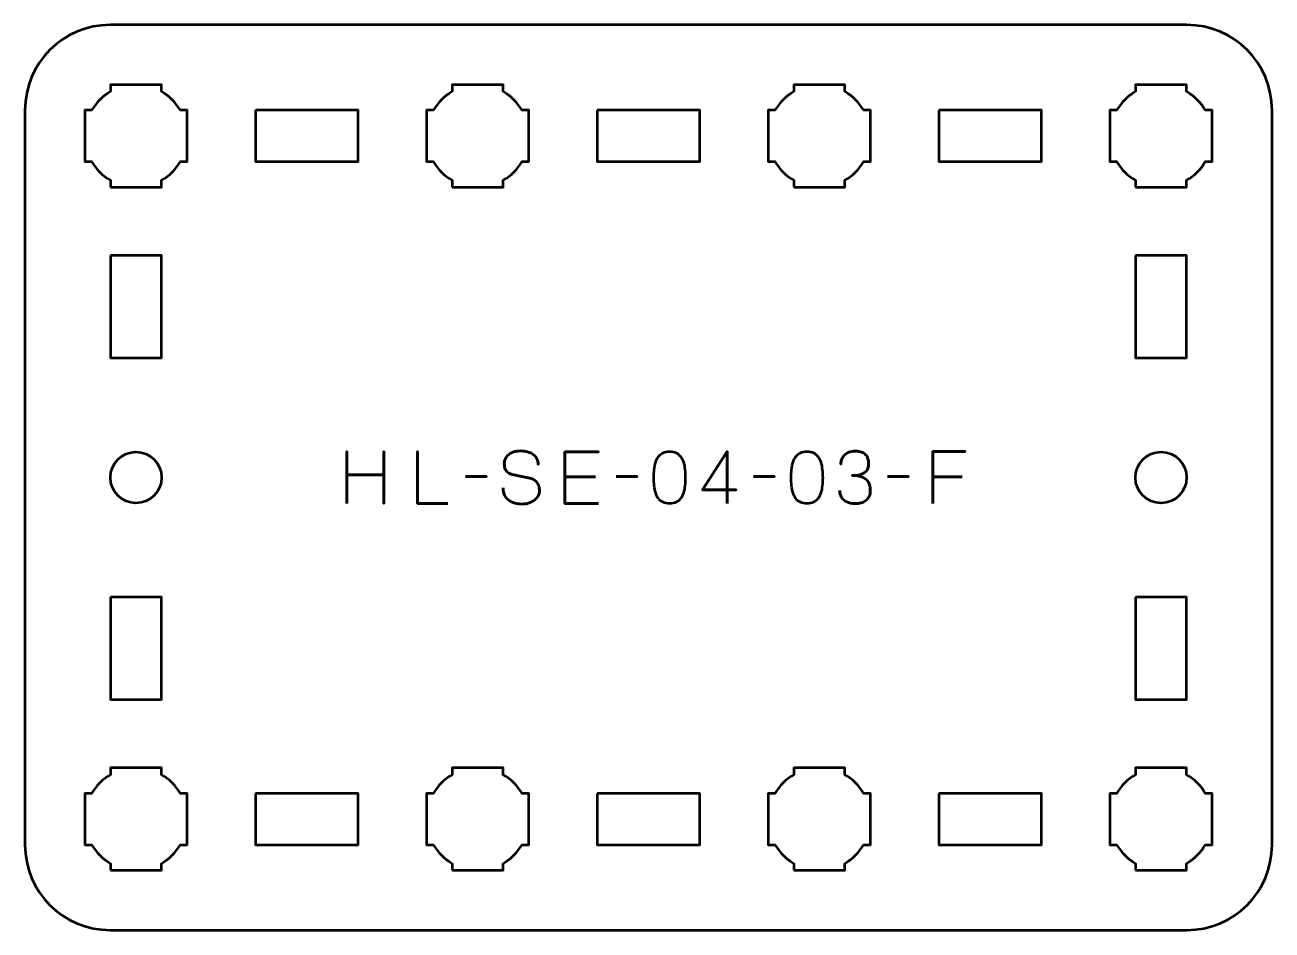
# Model space of a CAD drawing. Header units: centimetres. Extents: x -34.2 to 13.2, y -23.5 to -6.2.
# Drawn here: x 5.85 to 13.15, y -23.5 to -18.2 of the extents above; entities that cross this region are included whole.
import ezdxf

# ---------------------------------------------------------------- set-up
doc = ezdxf.new("R2010")
doc.units = ezdxf.units.CM
doc.header["$MEASUREMENT"] = 0
doc.layers.add('Layer 1', color=7, linetype='Continuous')

msp = doc.modelspace()

# ---------------------------------------------------------------- linework, layer by layer
at = {"layer": 'Layer 1', "lineweight": 53}
for centre in [(6.50006, -20.85004), (12.50006, -20.85004)]:
    msp.add_ellipse(centre, major_axis=(0, 0.15), ratio=1, dxfattribs=at)
for points, knots in [([(6.3501, -18.2), (6.3501, -18.2), (12.65007, -18.2), (12.65007, -18.2), (12.65007, -18.2), (12.92704, -18.2), (13.15003, -18.42309), (13.15003, -18.70009), (13.15003, -18.70009), (13.15003, -18.70009), (13.15003, -23.00006), (13.15003, -23.00006), (13.15003, -23.00006), (13.15003, -23.27703), (12.92704, -23.50002), (12.65007, -23.50002), (12.65007, -23.50002), (12.65007, -23.50002), (6.3501, -23.50002), (6.3501, -23.50002), (6.3501, -23.50002), (6.0731, -23.50002), (5.85001, -23.27703), (5.85001, -23.00006), (5.85001, -23.00006), (5.85001, -23.00006), (5.85001, -18.70009), (5.85001, -18.70009), (5.85001, -18.70009), (5.85001, -18.42309), (6.0731, -18.2), (6.3501, -18.2)], [0, 0, 0, 0, 0.125, 0.125, 0.125, 0.125, 0.25, 0.25, 0.25, 0.25, 0.375, 0.375, 0.375, 0.375, 0.5, 0.5, 0.5, 0.5, 0.625, 0.625, 0.625, 0.625, 0.75, 0.75, 0.75, 0.75, 0.875, 0.875, 0.875, 0.875, 1, 1, 1, 1]), ([(6.3501, -19.1501), (6.3501, -19.1501), (6.3501, -19.10985), (6.3501, -19.10985), (6.3501, -19.10985), (6.30449, -19.08353), (6.26657, -19.0455), (6.24025, -19.00003), (6.24025, -19.00003), (6.24025, -19.00003), (6.20003, -19.00003), (6.20003, -19.00003), (6.20003, -19.00003), (6.20003, -19.00003), (6.20003, -18.8501), (6.20003, -18.8501), (6.20003, -18.8501), (6.20003, -18.8501), (6.20003, -18.70003), (6.20003, -18.70003), (6.20003, -18.70003), (6.20003, -18.70003), (6.24025, -18.70003), (6.24025, -18.70003), (6.24025, -18.70003), (6.26657, -18.65455), (6.30449, -18.61652), (6.3501, -18.59021), (6.3501, -18.59021), (6.3501, -18.59021), (6.3501, -18.5501), (6.3501, -18.5501), (6.3501, -18.5501), (6.3501, -18.5501), (6.50003, -18.5501), (6.50003, -18.5501), (6.50003, -18.5501), (6.50003, -18.5501), (6.65011, -18.5501), (6.65011, -18.5501), (6.65011, -18.5501), (6.65011, -18.5501), (6.65011, -18.59021), (6.65011, -18.59021), (6.65011, -18.59021), (6.69558, -18.61652), (6.73361, -18.65455), (6.75993, -18.70003), (6.75993, -18.70003), (6.75993, -18.70003), (6.80004, -18.70003), (6.80004, -18.70003), (6.80004, -18.70003), (6.80004, -18.70003), (6.80004, -18.8501), (6.80004, -18.8501), (6.80004, -18.8501), (6.80004, -18.8501), (6.80004, -19.00003), (6.80004, -19.00003), (6.80004, -19.00003), (6.80004, -19.00003), (6.75993, -19.00003), (6.75993, -19.00003), (6.75993, -19.00003), (6.73361, -19.0455), (6.69558, -19.08353), (6.65011, -19.10985), (6.65011, -19.10985), (6.65011, -19.10985), (6.65011, -19.1501), (6.65011, -19.1501), (6.65011, -19.1501), (6.65011, -19.1501), (6.50003, -19.1501), (6.50003, -19.1501), (6.50003, -19.1501), (6.50003, -19.1501), (6.3501, -19.1501), (6.3501, -19.1501)], [0, 0, 0, 0, 0.05, 0.05, 0.05, 0.05, 0.1, 0.1, 0.1, 0.1, 0.15, 0.15, 0.15, 0.15, 0.2, 0.2, 0.2, 0.2, 0.25, 0.25, 0.25, 0.25, 0.3, 0.3, 0.3, 0.3, 0.35, 0.35, 0.35, 0.35, 0.4, 0.4, 0.4, 0.4, 0.45, 0.45, 0.45, 0.45, 0.5, 0.5, 0.5, 0.5, 0.55, 0.55, 0.55, 0.55, 0.6, 0.6, 0.6, 0.6, 0.65, 0.65, 0.65, 0.65, 0.7, 0.7, 0.7, 0.7, 0.75, 0.75, 0.75, 0.75, 0.8, 0.8, 0.8, 0.8, 0.85, 0.85, 0.85, 0.85, 0.9, 0.9, 0.9, 0.9, 0.95, 0.95, 0.95, 0.95, 1, 1, 1, 1]), ([(8.35004, -19.1501), (8.35004, -19.1501), (8.35004, -19.10985), (8.35004, -19.10985), (8.35004, -19.10985), (8.30456, -19.08353), (8.26653, -19.0455), (8.24022, -19.00003), (8.24022, -19.00003), (8.24022, -19.00003), (8.20011, -19.00003), (8.20011, -19.00003), (8.20011, -19.00003), (8.20011, -19.00003), (8.20011, -18.8501), (8.20011, -18.8501), (8.20011, -18.8501), (8.20011, -18.8501), (8.20011, -18.70003), (8.20011, -18.70003), (8.20011, -18.70003), (8.20011, -18.70003), (8.24022, -18.70003), (8.24022, -18.70003), (8.24022, -18.70003), (8.26653, -18.65455), (8.30456, -18.61652), (8.35004, -18.59021), (8.35004, -18.59021), (8.35004, -18.59021), (8.35004, -18.5501), (8.35004, -18.5501), (8.35004, -18.5501), (8.35004, -18.5501), (8.50011, -18.5501), (8.50011, -18.5501), (8.50011, -18.5501), (8.50011, -18.5501), (8.65004, -18.5501), (8.65004, -18.5501), (8.65004, -18.5501), (8.65004, -18.5501), (8.65004, -18.59021), (8.65004, -18.59021), (8.65004, -18.59021), (8.69551, -18.61652), (8.73354, -18.65455), (8.75986, -18.70003), (8.75986, -18.70003), (8.75986, -18.70003), (8.80011, -18.70003), (8.80011, -18.70003), (8.80011, -18.70003), (8.80011, -18.70003), (8.80011, -18.8501), (8.80011, -18.8501), (8.80011, -18.8501), (8.80011, -18.8501), (8.80011, -19.00003), (8.80011, -19.00003), (8.80011, -19.00003), (8.80011, -19.00003), (8.75986, -19.00003), (8.75986, -19.00003), (8.75986, -19.00003), (8.73354, -19.0455), (8.69551, -19.08353), (8.65004, -19.10985), (8.65004, -19.10985), (8.65004, -19.10985), (8.65004, -19.1501), (8.65004, -19.1501), (8.65004, -19.1501), (8.65004, -19.1501), (8.50011, -19.1501), (8.50011, -19.1501), (8.50011, -19.1501), (8.50011, -19.1501), (8.35004, -19.1501), (8.35004, -19.1501)], [0, 0, 0, 0, 0.05, 0.05, 0.05, 0.05, 0.1, 0.1, 0.1, 0.1, 0.15, 0.15, 0.15, 0.15, 0.2, 0.2, 0.2, 0.2, 0.25, 0.25, 0.25, 0.25, 0.3, 0.3, 0.3, 0.3, 0.35, 0.35, 0.35, 0.35, 0.4, 0.4, 0.4, 0.4, 0.45, 0.45, 0.45, 0.45, 0.5, 0.5, 0.5, 0.5, 0.55, 0.55, 0.55, 0.55, 0.6, 0.6, 0.6, 0.6, 0.65, 0.65, 0.65, 0.65, 0.7, 0.7, 0.7, 0.7, 0.75, 0.75, 0.75, 0.75, 0.8, 0.8, 0.8, 0.8, 0.85, 0.85, 0.85, 0.85, 0.9, 0.9, 0.9, 0.9, 0.95, 0.95, 0.95, 0.95, 1, 1, 1, 1]), ([(10.34996, -19.1501), (10.34996, -19.1501), (10.34996, -19.10985), (10.34996, -19.10985), (10.34996, -19.10985), (10.30449, -19.08353), (10.2666, -19.0455), (10.24014, -19.00003), (10.24014, -19.00003), (10.24014, -19.00003), (10.20003, -19.00003), (10.20003, -19.00003), (10.20003, -19.00003), (10.20003, -19.00003), (10.20003, -18.8501), (10.20003, -18.8501), (10.20003, -18.8501), (10.20003, -18.8501), (10.20003, -18.70003), (10.20003, -18.70003), (10.20003, -18.70003), (10.20003, -18.70003), (10.24014, -18.70003), (10.24014, -18.70003), (10.24014, -18.70003), (10.2666, -18.65455), (10.30449, -18.61652), (10.34996, -18.59021), (10.34996, -18.59021), (10.34996, -18.59021), (10.34996, -18.5501), (10.34996, -18.5501), (10.34996, -18.5501), (10.34996, -18.5501), (10.50003, -18.5501), (10.50003, -18.5501), (10.50003, -18.5501), (10.50003, -18.5501), (10.64996, -18.5501), (10.64996, -18.5501), (10.64996, -18.5501), (10.64996, -18.5501), (10.64996, -18.59021), (10.64996, -18.59021), (10.64996, -18.59021), (10.69558, -18.61652), (10.7335, -18.65455), (10.75982, -18.70003), (10.75982, -18.70003), (10.75982, -18.70003), (10.80003, -18.70003), (10.80003, -18.70003), (10.80003, -18.70003), (10.80003, -18.70003), (10.80003, -18.8501), (10.80003, -18.8501), (10.80003, -18.8501), (10.80003, -18.8501), (10.80003, -19.00003), (10.80003, -19.00003), (10.80003, -19.00003), (10.80003, -19.00003), (10.75982, -19.00003), (10.75982, -19.00003), (10.75982, -19.00003), (10.7335, -19.0455), (10.69558, -19.08353), (10.64996, -19.10985), (10.64996, -19.10985), (10.64996, -19.10985), (10.64996, -19.1501), (10.64996, -19.1501), (10.64996, -19.1501), (10.64996, -19.1501), (10.50003, -19.1501), (10.50003, -19.1501), (10.50003, -19.1501), (10.50003, -19.1501), (10.34996, -19.1501), (10.34996, -19.1501)], [0, 0, 0, 0, 0.05, 0.05, 0.05, 0.05, 0.1, 0.1, 0.1, 0.1, 0.15, 0.15, 0.15, 0.15, 0.2, 0.2, 0.2, 0.2, 0.25, 0.25, 0.25, 0.25, 0.3, 0.3, 0.3, 0.3, 0.35, 0.35, 0.35, 0.35, 0.4, 0.4, 0.4, 0.4, 0.45, 0.45, 0.45, 0.45, 0.5, 0.5, 0.5, 0.5, 0.55, 0.55, 0.55, 0.55, 0.6, 0.6, 0.6, 0.6, 0.65, 0.65, 0.65, 0.65, 0.7, 0.7, 0.7, 0.7, 0.75, 0.75, 0.75, 0.75, 0.8, 0.8, 0.8, 0.8, 0.85, 0.85, 0.85, 0.85, 0.9, 0.9, 0.9, 0.9, 0.95, 0.95, 0.95, 0.95, 1, 1, 1, 1]), ([(12.35007, -19.1501), (12.35007, -19.1501), (12.35007, -19.10985), (12.35007, -19.10985), (12.35007, -19.10985), (12.30445, -19.08353), (12.26657, -19.0455), (12.24025, -19.00003), (12.24025, -19.00003), (12.24025, -19.00003), (12.2, -19.00003), (12.2, -19.00003), (12.2, -19.00003), (12.2, -19.00003), (12.2, -18.8501), (12.2, -18.8501), (12.2, -18.8501), (12.2, -18.8501), (12.2, -18.70003), (12.2, -18.70003), (12.2, -18.70003), (12.2, -18.70003), (12.24025, -18.70003), (12.24025, -18.70003), (12.24025, -18.70003), (12.26657, -18.65455), (12.30445, -18.61652), (12.35007, -18.59021), (12.35007, -18.59021), (12.35007, -18.59021), (12.35007, -18.5501), (12.35007, -18.5501), (12.35007, -18.5501), (12.35007, -18.5501), (12.5, -18.5501), (12.5, -18.5501), (12.5, -18.5501), (12.5, -18.5501), (12.65007, -18.5501), (12.65007, -18.5501), (12.65007, -18.5501), (12.65007, -18.5501), (12.65007, -18.59021), (12.65007, -18.59021), (12.65007, -18.59021), (12.69554, -18.61652), (12.73357, -18.65455), (12.75989, -18.70003), (12.75989, -18.70003), (12.75989, -18.70003), (12.8, -18.70003), (12.8, -18.70003), (12.8, -18.70003), (12.8, -18.70003), (12.8, -18.8501), (12.8, -18.8501), (12.8, -18.8501), (12.8, -18.8501), (12.8, -19.00003), (12.8, -19.00003), (12.8, -19.00003), (12.8, -19.00003), (12.75989, -19.00003), (12.75989, -19.00003), (12.75989, -19.00003), (12.73357, -19.0455), (12.69554, -19.08353), (12.65007, -19.10985), (12.65007, -19.10985), (12.65007, -19.10985), (12.65007, -19.1501), (12.65007, -19.1501), (12.65007, -19.1501), (12.65007, -19.1501), (12.5, -19.1501), (12.5, -19.1501), (12.5, -19.1501), (12.5, -19.1501), (12.35007, -19.1501), (12.35007, -19.1501)], [0, 0, 0, 0, 0.05, 0.05, 0.05, 0.05, 0.1, 0.1, 0.1, 0.1, 0.15, 0.15, 0.15, 0.15, 0.2, 0.2, 0.2, 0.2, 0.25, 0.25, 0.25, 0.25, 0.3, 0.3, 0.3, 0.3, 0.35, 0.35, 0.35, 0.35, 0.4, 0.4, 0.4, 0.4, 0.45, 0.45, 0.45, 0.45, 0.5, 0.5, 0.5, 0.5, 0.55, 0.55, 0.55, 0.55, 0.6, 0.6, 0.6, 0.6, 0.65, 0.65, 0.65, 0.65, 0.7, 0.7, 0.7, 0.7, 0.75, 0.75, 0.75, 0.75, 0.8, 0.8, 0.8, 0.8, 0.85, 0.85, 0.85, 0.85, 0.9, 0.9, 0.9, 0.9, 0.95, 0.95, 0.95, 0.95, 1, 1, 1, 1]), ([(7.20005, -18.70003), (7.20005, -18.70003), (7.80006, -18.70003), (7.80006, -18.70003), (7.80006, -18.70003), (7.80006, -18.70003), (7.80006, -19.00003), (7.80006, -19.00003), (7.80006, -19.00003), (7.80006, -19.00003), (7.20005, -19.00003), (7.20005, -19.00003), (7.20005, -19.00003), (7.20005, -19.00003), (7.20005, -18.70003), (7.20005, -18.70003)], [0, 0, 0, 0, 0.25, 0.25, 0.25, 0.25, 0.5, 0.5, 0.5, 0.5, 0.75, 0.75, 0.75, 0.75, 1, 1, 1, 1]), ([(9.20002, -18.70003), (9.20002, -18.70003), (9.80001, -18.70003), (9.80001, -18.70003), (9.80001, -18.70003), (9.80001, -18.70003), (9.80001, -19.00003), (9.80001, -19.00003), (9.80001, -19.00003), (9.80001, -19.00003), (9.20002, -19.00003), (9.20002, -19.00003), (9.20002, -19.00003), (9.20002, -19.00003), (9.20002, -18.70003), (9.20002, -18.70003)], [0, 0, 0, 0, 0.25, 0.25, 0.25, 0.25, 0.5, 0.5, 0.5, 0.5, 0.75, 0.75, 0.75, 0.75, 1, 1, 1, 1]), ([(11.20008, -18.70003), (11.20008, -18.70003), (11.80009, -18.70003), (11.80009, -18.70003), (11.80009, -18.70003), (11.80009, -18.70003), (11.80009, -19.00003), (11.80009, -19.00003), (11.80009, -19.00003), (11.80009, -19.00003), (11.20008, -19.00003), (11.20008, -19.00003), (11.20008, -19.00003), (11.20008, -19.00003), (11.20008, -18.70003), (11.20008, -18.70003)], [0, 0, 0, 0, 0.25, 0.25, 0.25, 0.25, 0.5, 0.5, 0.5, 0.5, 0.75, 0.75, 0.75, 0.75, 1, 1, 1, 1]), ([(6.3501, -19.55001), (6.3501, -19.55001), (6.65011, -19.55001), (6.65011, -19.55001), (6.65011, -19.55001), (6.65011, -19.55001), (6.65011, -20.15), (6.65011, -20.15), (6.65011, -20.15), (6.65011, -20.15), (6.3501, -20.15), (6.3501, -20.15), (6.3501, -20.15), (6.3501, -20.15), (6.3501, -19.55001), (6.3501, -19.55001)], [0, 0, 0, 0, 0.25, 0.25, 0.25, 0.25, 0.5, 0.5, 0.5, 0.5, 0.75, 0.75, 0.75, 0.75, 1, 1, 1, 1]), ([(12.35007, -19.55001), (12.35007, -19.55001), (12.65007, -19.55001), (12.65007, -19.55001), (12.65007, -19.55001), (12.65007, -19.55001), (12.65007, -20.15), (12.65007, -20.15), (12.65007, -20.15), (12.65007, -20.15), (12.35007, -20.15), (12.35007, -20.15), (12.35007, -20.15), (12.35007, -20.15), (12.35007, -19.55001), (12.35007, -19.55001)], [0, 0, 0, 0, 0.25, 0.25, 0.25, 0.25, 0.5, 0.5, 0.5, 0.5, 0.75, 0.75, 0.75, 0.75, 1, 1, 1, 1]), ([(6.3501, -21.55007), (6.3501, -21.55007), (6.65011, -21.55007), (6.65011, -21.55007), (6.65011, -21.55007), (6.65011, -21.55007), (6.65011, -22.15008), (6.65011, -22.15008), (6.65011, -22.15008), (6.65011, -22.15008), (6.3501, -22.15008), (6.3501, -22.15008), (6.3501, -22.15008), (6.3501, -22.15008), (6.3501, -21.55007), (6.3501, -21.55007)], [0, 0, 0, 0, 0.25, 0.25, 0.25, 0.25, 0.5, 0.5, 0.5, 0.5, 0.75, 0.75, 0.75, 0.75, 1, 1, 1, 1]), ([(12.35007, -21.55007), (12.35007, -21.55007), (12.65007, -21.55007), (12.65007, -21.55007), (12.65007, -21.55007), (12.65007, -21.55007), (12.65007, -22.15008), (12.65007, -22.15008), (12.65007, -22.15008), (12.65007, -22.15008), (12.35007, -22.15008), (12.35007, -22.15008), (12.35007, -22.15008), (12.35007, -22.15008), (12.35007, -21.55007), (12.35007, -21.55007)], [0, 0, 0, 0, 0.25, 0.25, 0.25, 0.25, 0.5, 0.5, 0.5, 0.5, 0.75, 0.75, 0.75, 0.75, 1, 1, 1, 1]), ([(6.3501, -23.14999), (6.3501, -23.14999), (6.3501, -23.10988), (6.3501, -23.10988), (6.3501, -23.10988), (6.30449, -23.08356), (6.26657, -23.04553), (6.24025, -23.00006), (6.24025, -23.00006), (6.24025, -23.00006), (6.20003, -23.00006), (6.20003, -23.00006), (6.20003, -23.00006), (6.20003, -23.00006), (6.20003, -22.84999), (6.20003, -22.84999), (6.20003, -22.84999), (6.20003, -22.84999), (6.20003, -22.70006), (6.20003, -22.70006), (6.20003, -22.70006), (6.20003, -22.70006), (6.24025, -22.70006), (6.24025, -22.70006), (6.24025, -22.70006), (6.26657, -22.65444), (6.30449, -22.61656), (6.3501, -22.59024), (6.3501, -22.59024), (6.3501, -22.59024), (6.3501, -22.54999), (6.3501, -22.54999), (6.3501, -22.54999), (6.3501, -22.54999), (6.50003, -22.54999), (6.50003, -22.54999), (6.50003, -22.54999), (6.50003, -22.54999), (6.65011, -22.54999), (6.65011, -22.54999), (6.65011, -22.54999), (6.65011, -22.54999), (6.65011, -22.59024), (6.65011, -22.59024), (6.65011, -22.59024), (6.69558, -22.61656), (6.73361, -22.65444), (6.75993, -22.70006), (6.75993, -22.70006), (6.75993, -22.70006), (6.80004, -22.70006), (6.80004, -22.70006), (6.80004, -22.70006), (6.80004, -22.70006), (6.80004, -22.84999), (6.80004, -22.84999), (6.80004, -22.84999), (6.80004, -22.84999), (6.80004, -23.00006), (6.80004, -23.00006), (6.80004, -23.00006), (6.80004, -23.00006), (6.75993, -23.00006), (6.75993, -23.00006), (6.75993, -23.00006), (6.73361, -23.04553), (6.69558, -23.08356), (6.65011, -23.10988), (6.65011, -23.10988), (6.65011, -23.10988), (6.65011, -23.14999), (6.65011, -23.14999), (6.65011, -23.14999), (6.65011, -23.14999), (6.50003, -23.14999), (6.50003, -23.14999), (6.50003, -23.14999), (6.50003, -23.14999), (6.3501, -23.14999), (6.3501, -23.14999)], [0, 0, 0, 0, 0.05, 0.05, 0.05, 0.05, 0.1, 0.1, 0.1, 0.1, 0.15, 0.15, 0.15, 0.15, 0.2, 0.2, 0.2, 0.2, 0.25, 0.25, 0.25, 0.25, 0.3, 0.3, 0.3, 0.3, 0.35, 0.35, 0.35, 0.35, 0.4, 0.4, 0.4, 0.4, 0.45, 0.45, 0.45, 0.45, 0.5, 0.5, 0.5, 0.5, 0.55, 0.55, 0.55, 0.55, 0.6, 0.6, 0.6, 0.6, 0.65, 0.65, 0.65, 0.65, 0.7, 0.7, 0.7, 0.7, 0.75, 0.75, 0.75, 0.75, 0.8, 0.8, 0.8, 0.8, 0.85, 0.85, 0.85, 0.85, 0.9, 0.9, 0.9, 0.9, 0.95, 0.95, 0.95, 0.95, 1, 1, 1, 1]), ([(8.35004, -23.14999), (8.35004, -23.14999), (8.35004, -23.10988), (8.35004, -23.10988), (8.35004, -23.10988), (8.30456, -23.08356), (8.26653, -23.04553), (8.24022, -23.00006), (8.24022, -23.00006), (8.24022, -23.00006), (8.20011, -23.00006), (8.20011, -23.00006), (8.20011, -23.00006), (8.20011, -23.00006), (8.20011, -22.84999), (8.20011, -22.84999), (8.20011, -22.84999), (8.20011, -22.84999), (8.20011, -22.70006), (8.20011, -22.70006), (8.20011, -22.70006), (8.20011, -22.70006), (8.24022, -22.70006), (8.24022, -22.70006), (8.24022, -22.70006), (8.26653, -22.65444), (8.30456, -22.61656), (8.35004, -22.59024), (8.35004, -22.59024), (8.35004, -22.59024), (8.35004, -22.54999), (8.35004, -22.54999), (8.35004, -22.54999), (8.35004, -22.54999), (8.50011, -22.54999), (8.50011, -22.54999), (8.50011, -22.54999), (8.50011, -22.54999), (8.65004, -22.54999), (8.65004, -22.54999), (8.65004, -22.54999), (8.65004, -22.54999), (8.65004, -22.59024), (8.65004, -22.59024), (8.65004, -22.59024), (8.69551, -22.61656), (8.73354, -22.65444), (8.75986, -22.70006), (8.75986, -22.70006), (8.75986, -22.70006), (8.80011, -22.70006), (8.80011, -22.70006), (8.80011, -22.70006), (8.80011, -22.70006), (8.80011, -22.84999), (8.80011, -22.84999), (8.80011, -22.84999), (8.80011, -22.84999), (8.80011, -23.00006), (8.80011, -23.00006), (8.80011, -23.00006), (8.80011, -23.00006), (8.75986, -23.00006), (8.75986, -23.00006), (8.75986, -23.00006), (8.73354, -23.04553), (8.69551, -23.08356), (8.65004, -23.10988), (8.65004, -23.10988), (8.65004, -23.10988), (8.65004, -23.14999), (8.65004, -23.14999), (8.65004, -23.14999), (8.65004, -23.14999), (8.50011, -23.14999), (8.50011, -23.14999), (8.50011, -23.14999), (8.50011, -23.14999), (8.35004, -23.14999), (8.35004, -23.14999)], [0, 0, 0, 0, 0.05, 0.05, 0.05, 0.05, 0.1, 0.1, 0.1, 0.1, 0.15, 0.15, 0.15, 0.15, 0.2, 0.2, 0.2, 0.2, 0.25, 0.25, 0.25, 0.25, 0.3, 0.3, 0.3, 0.3, 0.35, 0.35, 0.35, 0.35, 0.4, 0.4, 0.4, 0.4, 0.45, 0.45, 0.45, 0.45, 0.5, 0.5, 0.5, 0.5, 0.55, 0.55, 0.55, 0.55, 0.6, 0.6, 0.6, 0.6, 0.65, 0.65, 0.65, 0.65, 0.7, 0.7, 0.7, 0.7, 0.75, 0.75, 0.75, 0.75, 0.8, 0.8, 0.8, 0.8, 0.85, 0.85, 0.85, 0.85, 0.9, 0.9, 0.9, 0.9, 0.95, 0.95, 0.95, 0.95, 1, 1, 1, 1]), ([(10.34996, -23.14999), (10.34996, -23.14999), (10.34996, -23.10988), (10.34996, -23.10988), (10.34996, -23.10988), (10.30449, -23.08356), (10.2666, -23.04553), (10.24014, -23.00006), (10.24014, -23.00006), (10.24014, -23.00006), (10.20003, -23.00006), (10.20003, -23.00006), (10.20003, -23.00006), (10.20003, -23.00006), (10.20003, -22.84999), (10.20003, -22.84999), (10.20003, -22.84999), (10.20003, -22.84999), (10.20003, -22.70006), (10.20003, -22.70006), (10.20003, -22.70006), (10.20003, -22.70006), (10.24014, -22.70006), (10.24014, -22.70006), (10.24014, -22.70006), (10.2666, -22.65444), (10.30449, -22.61656), (10.34996, -22.59024), (10.34996, -22.59024), (10.34996, -22.59024), (10.34996, -22.54999), (10.34996, -22.54999), (10.34996, -22.54999), (10.34996, -22.54999), (10.50003, -22.54999), (10.50003, -22.54999), (10.50003, -22.54999), (10.50003, -22.54999), (10.64996, -22.54999), (10.64996, -22.54999), (10.64996, -22.54999), (10.64996, -22.54999), (10.64996, -22.59024), (10.64996, -22.59024), (10.64996, -22.59024), (10.69558, -22.61656), (10.7335, -22.65444), (10.75982, -22.70006), (10.75982, -22.70006), (10.75982, -22.70006), (10.80003, -22.70006), (10.80003, -22.70006), (10.80003, -22.70006), (10.80003, -22.70006), (10.80003, -22.84999), (10.80003, -22.84999), (10.80003, -22.84999), (10.80003, -22.84999), (10.80003, -23.00006), (10.80003, -23.00006), (10.80003, -23.00006), (10.80003, -23.00006), (10.75982, -23.00006), (10.75982, -23.00006), (10.75982, -23.00006), (10.7335, -23.04553), (10.69558, -23.08356), (10.64996, -23.10988), (10.64996, -23.10988), (10.64996, -23.10988), (10.64996, -23.14999), (10.64996, -23.14999), (10.64996, -23.14999), (10.64996, -23.14999), (10.50003, -23.14999), (10.50003, -23.14999), (10.50003, -23.14999), (10.50003, -23.14999), (10.34996, -23.14999), (10.34996, -23.14999)], [0, 0, 0, 0, 0.05, 0.05, 0.05, 0.05, 0.1, 0.1, 0.1, 0.1, 0.15, 0.15, 0.15, 0.15, 0.2, 0.2, 0.2, 0.2, 0.25, 0.25, 0.25, 0.25, 0.3, 0.3, 0.3, 0.3, 0.35, 0.35, 0.35, 0.35, 0.4, 0.4, 0.4, 0.4, 0.45, 0.45, 0.45, 0.45, 0.5, 0.5, 0.5, 0.5, 0.55, 0.55, 0.55, 0.55, 0.6, 0.6, 0.6, 0.6, 0.65, 0.65, 0.65, 0.65, 0.7, 0.7, 0.7, 0.7, 0.75, 0.75, 0.75, 0.75, 0.8, 0.8, 0.8, 0.8, 0.85, 0.85, 0.85, 0.85, 0.9, 0.9, 0.9, 0.9, 0.95, 0.95, 0.95, 0.95, 1, 1, 1, 1]), ([(12.35007, -23.14999), (12.35007, -23.14999), (12.35007, -23.10988), (12.35007, -23.10988), (12.35007, -23.10988), (12.30445, -23.08356), (12.26657, -23.04553), (12.24025, -23.00006), (12.24025, -23.00006), (12.24025, -23.00006), (12.2, -23.00006), (12.2, -23.00006), (12.2, -23.00006), (12.2, -23.00006), (12.2, -22.84999), (12.2, -22.84999), (12.2, -22.84999), (12.2, -22.84999), (12.2, -22.70006), (12.2, -22.70006), (12.2, -22.70006), (12.2, -22.70006), (12.24025, -22.70006), (12.24025, -22.70006), (12.24025, -22.70006), (12.26657, -22.65444), (12.30445, -22.61656), (12.35007, -22.59024), (12.35007, -22.59024), (12.35007, -22.59024), (12.35007, -22.54999), (12.35007, -22.54999), (12.35007, -22.54999), (12.35007, -22.54999), (12.5, -22.54999), (12.5, -22.54999), (12.5, -22.54999), (12.5, -22.54999), (12.65007, -22.54999), (12.65007, -22.54999), (12.65007, -22.54999), (12.65007, -22.54999), (12.65007, -22.59024), (12.65007, -22.59024), (12.65007, -22.59024), (12.69554, -22.61656), (12.73357, -22.65444), (12.75989, -22.70006), (12.75989, -22.70006), (12.75989, -22.70006), (12.8, -22.70006), (12.8, -22.70006), (12.8, -22.70006), (12.8, -22.70006), (12.8, -22.84999), (12.8, -22.84999), (12.8, -22.84999), (12.8, -22.84999), (12.8, -23.00006), (12.8, -23.00006), (12.8, -23.00006), (12.8, -23.00006), (12.75989, -23.00006), (12.75989, -23.00006), (12.75989, -23.00006), (12.73357, -23.04553), (12.69554, -23.08356), (12.65007, -23.10988), (12.65007, -23.10988), (12.65007, -23.10988), (12.65007, -23.14999), (12.65007, -23.14999), (12.65007, -23.14999), (12.65007, -23.14999), (12.5, -23.14999), (12.5, -23.14999), (12.5, -23.14999), (12.5, -23.14999), (12.35007, -23.14999), (12.35007, -23.14999)], [0, 0, 0, 0, 0.05, 0.05, 0.05, 0.05, 0.1, 0.1, 0.1, 0.1, 0.15, 0.15, 0.15, 0.15, 0.2, 0.2, 0.2, 0.2, 0.25, 0.25, 0.25, 0.25, 0.3, 0.3, 0.3, 0.3, 0.35, 0.35, 0.35, 0.35, 0.4, 0.4, 0.4, 0.4, 0.45, 0.45, 0.45, 0.45, 0.5, 0.5, 0.5, 0.5, 0.55, 0.55, 0.55, 0.55, 0.6, 0.6, 0.6, 0.6, 0.65, 0.65, 0.65, 0.65, 0.7, 0.7, 0.7, 0.7, 0.75, 0.75, 0.75, 0.75, 0.8, 0.8, 0.8, 0.8, 0.85, 0.85, 0.85, 0.85, 0.9, 0.9, 0.9, 0.9, 0.95, 0.95, 0.95, 0.95, 1, 1, 1, 1]), ([(7.20005, -22.70006), (7.20005, -22.70006), (7.80006, -22.70006), (7.80006, -22.70006), (7.80006, -22.70006), (7.80006, -22.70006), (7.80006, -23.00006), (7.80006, -23.00006), (7.80006, -23.00006), (7.80006, -23.00006), (7.20005, -23.00006), (7.20005, -23.00006), (7.20005, -23.00006), (7.20005, -23.00006), (7.20005, -22.70006), (7.20005, -22.70006)], [0, 0, 0, 0, 0.25, 0.25, 0.25, 0.25, 0.5, 0.5, 0.5, 0.5, 0.75, 0.75, 0.75, 0.75, 1, 1, 1, 1]), ([(9.20002, -22.70006), (9.20002, -22.70006), (9.80001, -22.70006), (9.80001, -22.70006), (9.80001, -22.70006), (9.80001, -22.70006), (9.80001, -23.00006), (9.80001, -23.00006), (9.80001, -23.00006), (9.80001, -23.00006), (9.20002, -23.00006), (9.20002, -23.00006), (9.20002, -23.00006), (9.20002, -23.00006), (9.20002, -22.70006), (9.20002, -22.70006)], [0, 0, 0, 0, 0.25, 0.25, 0.25, 0.25, 0.5, 0.5, 0.5, 0.5, 0.75, 0.75, 0.75, 0.75, 1, 1, 1, 1]), ([(11.20008, -22.70006), (11.20008, -22.70006), (11.80009, -22.70006), (11.80009, -22.70006), (11.80009, -22.70006), (11.80009, -22.70006), (11.80009, -23.00006), (11.80009, -23.00006), (11.80009, -23.00006), (11.80009, -23.00006), (11.20008, -23.00006), (11.20008, -23.00006), (11.20008, -23.00006), (11.20008, -23.00006), (11.20008, -22.70006), (11.20008, -22.70006)], [0, 0, 0, 0, 0.25, 0.25, 0.25, 0.25, 0.5, 0.5, 0.5, 0.5, 0.75, 0.75, 0.75, 0.75, 1, 1, 1, 1])]:
    msp.add_open_spline(points, degree=3, knots=knots, dxfattribs=at)
at = {"layer": 'Layer 1', "color": 5, "lineweight": 53}
for points, knots in [([(7.73487, -21.00285), (7.73487, -21.00285), (7.73487, -20.83394), (7.73487, -20.83394), (7.73487, -20.83394), (7.73487, -20.83394), (7.95034, -20.83394), (7.95034, -20.83394), (7.95034, -20.83394), (7.95034, -20.83394), (7.95034, -21.00285), (7.95034, -21.00285), (7.95034, -21.00285), (7.95034, -21.00285), (7.95034, -20.69805), (7.95034, -20.69805), (7.95034, -20.69805), (7.95034, -20.69805), (7.95034, -20.83394), (7.95034, -20.83394), (7.95034, -20.83394), (7.95034, -20.83394), (7.73487, -20.83394), (7.73487, -20.83394), (7.73487, -20.83394), (7.73487, -20.83394), (7.73487, -20.69805), (7.73487, -20.69805), (7.73487, -20.69805), (7.73487, -20.69805), (7.73487, -21.00285), (7.73487, -21.00285)], [0, 0, 0, 0, 0.125, 0.125, 0.125, 0.125, 0.25, 0.25, 0.25, 0.25, 0.375, 0.375, 0.375, 0.375, 0.5, 0.5, 0.5, 0.5, 0.625, 0.625, 0.625, 0.625, 0.75, 0.75, 0.75, 0.75, 0.875, 0.875, 0.875, 0.875, 1, 1, 1, 1]), ([(8.32626, -21.00285), (8.32626, -21.00285), (8.14804, -21.00285), (8.14804, -21.00285), (8.14804, -21.00285), (8.14804, -21.00285), (8.14804, -20.69763), (8.14804, -20.69763), (8.14804, -20.69763), (8.14804, -20.69763), (8.14804, -21.00285), (8.14804, -21.00285), (8.14804, -21.00285), (8.14804, -21.00285), (8.32626, -21.00285), (8.32626, -21.00285)], [0, 0, 0, 0, 0.25, 0.25, 0.25, 0.25, 0.5, 0.5, 0.5, 0.5, 0.75, 0.75, 0.75, 0.75, 1, 1, 1, 1]), ([(8.64841, -20.91056), (8.64855, -20.92743), (8.65151, -20.94189), (8.65744, -20.95396), (8.65744, -20.95396), (8.6633, -20.96595), (8.67148, -20.97576), (8.68178, -20.98338), (8.68178, -20.98338), (8.69215, -20.99093), (8.70408, -20.9965), (8.71755, -21.0001), (8.71755, -21.0001), (8.73096, -21.00363), (8.74535, -21.00539), (8.76059, -21.00539), (8.76059, -21.00539), (8.77597, -21.00532), (8.7898, -21.00306), (8.80215, -20.99876), (8.80215, -20.99876), (8.81443, -20.99445), (8.82494, -20.98867), (8.83376, -20.9814), (8.83376, -20.9814), (8.84251, -20.97413), (8.84928, -20.96602), (8.85408, -20.95699), (8.85408, -20.95699), (8.85888, -20.94796), (8.86142, -20.93872), (8.86177, -20.92919), (8.86177, -20.92919), (8.86219, -20.9167), (8.86036, -20.90527), (8.85634, -20.89497), (8.85634, -20.89497), (8.85231, -20.88467), (8.8461, -20.87606), (8.83771, -20.86901), (8.83771, -20.86901), (8.82938, -20.86195), (8.81887, -20.85701), (8.80631, -20.85426), (8.80631, -20.85426), (8.80631, -20.85426), (8.7026, -20.83182), (8.7026, -20.83182), (8.7026, -20.83182), (8.69286, -20.82978), (8.68446, -20.82632), (8.67755, -20.82152), (8.67755, -20.82152), (8.67063, -20.81666), (8.66527, -20.80995), (8.6616, -20.80134), (8.6616, -20.80134), (8.65793, -20.79281), (8.65603, -20.78194), (8.65603, -20.76875), (8.65603, -20.76875), (8.65603, -20.75873), (8.65808, -20.74928), (8.66224, -20.74039), (8.66224, -20.74039), (8.66633, -20.7315), (8.6724, -20.72366), (8.68037, -20.71675), (8.68037, -20.71675), (8.68834, -20.70991), (8.69822, -20.70454), (8.70993, -20.70066), (8.70993, -20.70066), (8.72172, -20.69671), (8.73519, -20.69474), (8.75043, -20.69467), (8.75043, -20.69467), (8.76574, -20.69467), (8.77978, -20.69643), (8.79262, -20.69996), (8.79262, -20.69996), (8.80539, -20.70349), (8.81647, -20.70857), (8.82578, -20.71534), (8.82578, -20.71534), (8.8351, -20.72211), (8.84229, -20.73044), (8.84723, -20.74017), (8.84723, -20.74017), (8.85217, -20.74998), (8.8545, -20.7612), (8.85415, -20.77383), (8.85415, -20.77383), (8.8545, -20.7612), (8.85217, -20.74998), (8.84723, -20.74017), (8.84723, -20.74017), (8.84229, -20.73044), (8.8351, -20.72211), (8.82578, -20.71534), (8.82578, -20.71534), (8.81647, -20.70857), (8.80539, -20.70349), (8.79262, -20.69996), (8.79262, -20.69996), (8.77978, -20.69643), (8.76574, -20.69467), (8.75043, -20.69467), (8.75043, -20.69467), (8.73519, -20.69474), (8.72172, -20.69671), (8.70993, -20.70066), (8.70993, -20.70066), (8.69822, -20.70454), (8.68834, -20.70991), (8.68037, -20.71675), (8.68037, -20.71675), (8.6724, -20.72366), (8.66633, -20.7315), (8.66224, -20.74039), (8.66224, -20.74039), (8.65808, -20.74928), (8.65603, -20.75873), (8.65603, -20.76875), (8.65603, -20.76875), (8.65603, -20.78194), (8.65786, -20.79281), (8.66139, -20.80127), (8.66139, -20.80127), (8.66499, -20.80981), (8.67028, -20.81644), (8.6772, -20.82131), (8.6772, -20.82131), (8.68411, -20.82611), (8.69258, -20.82964), (8.7026, -20.83182), (8.7026, -20.83182), (8.7026, -20.83182), (8.80631, -20.85426), (8.80631, -20.85426), (8.80631, -20.85426), (8.81915, -20.85701), (8.82974, -20.86195), (8.83806, -20.86901), (8.83806, -20.86901), (8.84646, -20.87606), (8.8526, -20.88467), (8.85655, -20.89497), (8.85655, -20.89497), (8.86043, -20.90527), (8.86219, -20.9167), (8.86177, -20.92919), (8.86177, -20.92919), (8.86142, -20.93872), (8.85888, -20.94796), (8.85408, -20.95699), (8.85408, -20.95699), (8.84928, -20.96602), (8.84251, -20.97413), (8.83376, -20.9814), (8.83376, -20.9814), (8.82494, -20.98867), (8.81443, -20.99445), (8.80215, -20.99876), (8.80215, -20.99876), (8.7898, -21.00306), (8.77597, -21.00532), (8.76059, -21.00539), (8.76059, -21.00539), (8.74535, -21.00539), (8.73096, -21.00363), (8.71755, -21.0001), (8.71755, -21.0001), (8.70408, -20.9965), (8.69215, -20.99093), (8.68178, -20.98338), (8.68178, -20.98338), (8.67148, -20.97576), (8.6633, -20.96595), (8.65744, -20.95396), (8.65744, -20.95396), (8.65151, -20.94189), (8.64855, -20.92743), (8.64841, -20.91056)], [0, 0, 0, 0, 0.0217391, 0.0217391, 0.0217391, 0.0217391, 0.0434783, 0.0434783, 0.0434783, 0.0434783, 0.0652174, 0.0652174, 0.0652174, 0.0652174, 0.0869565, 0.0869565, 0.0869565, 0.0869565, 0.1086957, 0.1086957, 0.1086957, 0.1086957, 0.1304348, 0.1304348, 0.1304348, 0.1304348, 0.1521739, 0.1521739, 0.1521739, 0.1521739, 0.173913, 0.173913, 0.173913, 0.173913, 0.1956522, 0.1956522, 0.1956522, 0.1956522, 0.2173913, 0.2173913, 0.2173913, 0.2173913, 0.2391304, 0.2391304, 0.2391304, 0.2391304, 0.2608696, 0.2608696, 0.2608696, 0.2608696, 0.2826087, 0.2826087, 0.2826087, 0.2826087, 0.3043478, 0.3043478, 0.3043478, 0.3043478, 0.326087, 0.326087, 0.326087, 0.326087, 0.3478261, 0.3478261, 0.3478261, 0.3478261, 0.3695652, 0.3695652, 0.3695652, 0.3695652, 0.3913043, 0.3913043, 0.3913043, 0.3913043, 0.4130435, 0.4130435, 0.4130435, 0.4130435, 0.4347826, 0.4347826, 0.4347826, 0.4347826, 0.4565217, 0.4565217, 0.4565217, 0.4565217, 0.4782609, 0.4782609, 0.4782609, 0.4782609, 0.5, 0.5, 0.5, 0.5, 0.5217391, 0.5217391, 0.5217391, 0.5217391, 0.5434783, 0.5434783, 0.5434783, 0.5434783, 0.5652174, 0.5652174, 0.5652174, 0.5652174, 0.5869565, 0.5869565, 0.5869565, 0.5869565, 0.6086957, 0.6086957, 0.6086957, 0.6086957, 0.6304348, 0.6304348, 0.6304348, 0.6304348, 0.6521739, 0.6521739, 0.6521739, 0.6521739, 0.673913, 0.673913, 0.673913, 0.673913, 0.6956522, 0.6956522, 0.6956522, 0.6956522, 0.7173913, 0.7173913, 0.7173913, 0.7173913, 0.7391304, 0.7391304, 0.7391304, 0.7391304, 0.7608696, 0.7608696, 0.7608696, 0.7608696, 0.7826087, 0.7826087, 0.7826087, 0.7826087, 0.8043478, 0.8043478, 0.8043478, 0.8043478, 0.826087, 0.826087, 0.826087, 0.826087, 0.8478261, 0.8478261, 0.8478261, 0.8478261, 0.8695652, 0.8695652, 0.8695652, 0.8695652, 0.8913043, 0.8913043, 0.8913043, 0.8913043, 0.9130435, 0.9130435, 0.9130435, 0.9130435, 0.9347826, 0.9347826, 0.9347826, 0.9347826, 0.9565217, 0.9565217, 0.9565217, 0.9565217, 0.9782609, 0.9782609, 0.9782609, 0.9782609, 1, 1, 1, 1]), ([(9.20763, -21.00285), (9.20763, -21.00285), (9.01036, -21.00285), (9.01036, -21.00285), (9.01036, -21.00285), (9.01036, -21.00285), (9.01036, -20.69932), (9.01036, -20.69932), (9.01036, -20.69932), (9.01036, -20.69932), (9.20763, -20.69932), (9.20763, -20.69932), (9.20763, -20.69932), (9.20763, -20.69932), (9.01036, -20.69932), (9.01036, -20.69932), (9.01036, -20.69932), (9.01036, -20.69932), (9.01036, -21.00285), (9.01036, -21.00285), (9.01036, -21.00285), (9.01036, -21.00285), (9.20763, -21.00285), (9.20763, -21.00285)], [0, 0, 0, 0, 0.1666667, 0.1666667, 0.1666667, 0.1666667, 0.3333333, 0.3333333, 0.3333333, 0.3333333, 0.5, 0.5, 0.5, 0.5, 0.6666667, 0.6666667, 0.6666667, 0.6666667, 0.8333333, 0.8333333, 0.8333333, 0.8333333, 1, 1, 1, 1]), ([(9.62334, -21.00285), (9.63815, -21.00278), (9.65092, -21.00017), (9.66158, -20.99509), (9.66158, -20.99509), (9.67216, -20.99001), (9.68098, -20.98274), (9.68803, -20.9735), (9.68803, -20.9735), (9.69502, -20.96419), (9.70052, -20.95318), (9.70461, -20.94048), (9.70461, -20.94048), (9.70864, -20.92778), (9.71153, -20.91388), (9.71315, -20.89864), (9.71315, -20.89864), (9.71485, -20.8834), (9.71569, -20.86738), (9.71562, -20.85045), (9.71562, -20.85045), (9.71569, -20.83359), (9.71485, -20.81757), (9.71315, -20.8024), (9.71315, -20.8024), (9.71153, -20.78723), (9.70864, -20.77326), (9.70461, -20.76056), (9.70461, -20.76056), (9.70052, -20.74793), (9.69502, -20.73693), (9.68803, -20.72754), (9.68803, -20.72754), (9.68098, -20.71823), (9.67216, -20.71096), (9.66158, -20.70588), (9.66158, -20.70588), (9.65092, -20.70073), (9.63815, -20.69812), (9.62334, -20.69805), (9.62334, -20.69805), (9.60852, -20.69812), (9.59575, -20.70073), (9.58509, -20.70588), (9.58509, -20.70588), (9.57451, -20.71096), (9.56569, -20.71823), (9.55864, -20.72754), (9.55864, -20.72754), (9.55165, -20.73693), (9.54615, -20.74793), (9.54206, -20.76056), (9.54206, -20.76056), (9.53803, -20.77326), (9.53514, -20.78723), (9.53352, -20.8024), (9.53352, -20.8024), (9.53183, -20.81757), (9.53098, -20.83359), (9.53105, -20.85045), (9.53105, -20.85045), (9.53098, -20.86738), (9.53183, -20.8834), (9.53352, -20.89864), (9.53352, -20.89864), (9.53514, -20.91388), (9.53803, -20.92778), (9.54206, -20.94048), (9.54206, -20.94048), (9.54615, -20.95318), (9.55165, -20.96419), (9.55864, -20.9735), (9.55864, -20.9735), (9.56569, -20.98274), (9.57451, -20.99001), (9.58509, -20.99509), (9.58509, -20.99509), (9.59575, -21.00017), (9.60852, -21.00278), (9.62334, -21.00285)], [0, 0, 0, 0, 0.05, 0.05, 0.05, 0.05, 0.1, 0.1, 0.1, 0.1, 0.15, 0.15, 0.15, 0.15, 0.2, 0.2, 0.2, 0.2, 0.25, 0.25, 0.25, 0.25, 0.3, 0.3, 0.3, 0.3, 0.35, 0.35, 0.35, 0.35, 0.4, 0.4, 0.4, 0.4, 0.45, 0.45, 0.45, 0.45, 0.5, 0.5, 0.5, 0.5, 0.55, 0.55, 0.55, 0.55, 0.6, 0.6, 0.6, 0.6, 0.65, 0.65, 0.65, 0.65, 0.7, 0.7, 0.7, 0.7, 0.75, 0.75, 0.75, 0.75, 0.8, 0.8, 0.8, 0.8, 0.85, 0.85, 0.85, 0.85, 0.9, 0.9, 0.9, 0.9, 0.95, 0.95, 0.95, 0.95, 1, 1, 1, 1]), ([(9.62334, -21.00285), (9.63815, -21.00278), (9.65092, -21.00017), (9.66158, -20.99509), (9.66158, -20.99509), (9.67216, -20.99001), (9.68098, -20.98274), (9.68803, -20.9735), (9.68803, -20.9735), (9.69502, -20.96419), (9.70052, -20.95318), (9.70461, -20.94048), (9.70461, -20.94048), (9.70864, -20.92778), (9.71153, -20.91388), (9.71315, -20.89864), (9.71315, -20.89864), (9.71485, -20.8834), (9.71569, -20.86738), (9.71562, -20.85045), (9.71562, -20.85045), (9.71569, -20.83359), (9.71485, -20.81757), (9.71315, -20.8024), (9.71315, -20.8024), (9.71153, -20.78723), (9.70864, -20.77326), (9.70461, -20.76056), (9.70461, -20.76056), (9.70052, -20.74793), (9.69502, -20.73693), (9.68803, -20.72754), (9.68803, -20.72754), (9.68098, -20.71823), (9.67216, -20.71096), (9.66158, -20.70588), (9.66158, -20.70588), (9.65092, -20.70073), (9.63815, -20.69812), (9.62334, -20.69805), (9.62334, -20.69805), (9.60852, -20.69812), (9.59575, -20.70073), (9.58509, -20.70588), (9.58509, -20.70588), (9.57451, -20.71096), (9.56569, -20.71823), (9.55864, -20.72754), (9.55864, -20.72754), (9.55165, -20.73693), (9.54615, -20.74793), (9.54206, -20.76056), (9.54206, -20.76056), (9.53803, -20.77326), (9.53514, -20.78723), (9.53352, -20.8024), (9.53352, -20.8024), (9.53183, -20.81757), (9.53098, -20.83359), (9.53105, -20.85045), (9.53105, -20.85045), (9.53098, -20.86738), (9.53183, -20.8834), (9.53352, -20.89864), (9.53352, -20.89864), (9.53514, -20.91388), (9.53803, -20.92778), (9.54206, -20.94048), (9.54206, -20.94048), (9.54615, -20.95318), (9.55165, -20.96419), (9.55864, -20.9735), (9.55864, -20.9735), (9.56569, -20.98274), (9.57451, -20.99001), (9.58509, -20.99509), (9.58509, -20.99509), (9.59575, -21.00017), (9.60852, -21.00278), (9.62334, -21.00285)], [0, 0, 0, 0, 0.05, 0.05, 0.05, 0.05, 0.1, 0.1, 0.1, 0.1, 0.15, 0.15, 0.15, 0.15, 0.2, 0.2, 0.2, 0.2, 0.25, 0.25, 0.25, 0.25, 0.3, 0.3, 0.3, 0.3, 0.35, 0.35, 0.35, 0.35, 0.4, 0.4, 0.4, 0.4, 0.45, 0.45, 0.45, 0.45, 0.5, 0.5, 0.5, 0.5, 0.55, 0.55, 0.55, 0.55, 0.6, 0.6, 0.6, 0.6, 0.65, 0.65, 0.65, 0.65, 0.7, 0.7, 0.7, 0.7, 0.75, 0.75, 0.75, 0.75, 0.8, 0.8, 0.8, 0.8, 0.85, 0.85, 0.85, 0.85, 0.9, 0.9, 0.9, 0.9, 0.95, 0.95, 0.95, 0.95, 1, 1, 1, 1]), ([(9.95988, -21.00285), (9.95988, -21.00285), (9.95988, -20.69763), (9.95988, -20.69763), (9.95988, -20.69763), (9.95988, -20.69763), (9.81595, -20.92157), (9.81595, -20.92157), (9.81595, -20.92157), (9.81595, -20.92157), (10.01407, -20.92157), (10.01407, -20.92157), (10.01407, -20.92157), (10.01407, -20.92157), (9.81595, -20.92157), (9.81595, -20.92157), (9.81595, -20.92157), (9.81595, -20.92157), (9.95988, -20.69763), (9.95988, -20.69763), (9.95988, -20.69763), (9.95988, -20.69763), (9.95988, -21.00285), (9.95988, -21.00285)], [0, 0, 0, 0, 0.1666667, 0.1666667, 0.1666667, 0.1666667, 0.3333333, 0.3333333, 0.3333333, 0.3333333, 0.5, 0.5, 0.5, 0.5, 0.6666667, 0.6666667, 0.6666667, 0.6666667, 0.8333333, 0.8333333, 0.8333333, 0.8333333, 1, 1, 1, 1]), ([(10.42724, -21.00285), (10.44205, -21.00278), (10.45482, -21.00017), (10.46548, -20.99509), (10.46548, -20.99509), (10.47606, -20.99001), (10.48488, -20.98274), (10.49193, -20.9735), (10.49193, -20.9735), (10.49892, -20.96419), (10.50442, -20.95318), (10.50851, -20.94048), (10.50851, -20.94048), (10.51254, -20.92778), (10.51543, -20.91388), (10.51705, -20.89864), (10.51705, -20.89864), (10.51875, -20.8834), (10.51959, -20.86738), (10.51952, -20.85045), (10.51952, -20.85045), (10.51959, -20.83359), (10.51875, -20.81757), (10.51705, -20.8024), (10.51705, -20.8024), (10.51543, -20.78723), (10.51254, -20.77326), (10.50851, -20.76056), (10.50851, -20.76056), (10.50442, -20.74793), (10.49892, -20.73693), (10.49193, -20.72754), (10.49193, -20.72754), (10.48488, -20.71823), (10.47606, -20.71096), (10.46548, -20.70588), (10.46548, -20.70588), (10.45482, -20.70073), (10.44205, -20.69812), (10.42724, -20.69805), (10.42724, -20.69805), (10.41242, -20.69812), (10.39965, -20.70073), (10.38899, -20.70588), (10.38899, -20.70588), (10.37841, -20.71096), (10.36959, -20.71823), (10.36254, -20.72754), (10.36254, -20.72754), (10.35555, -20.73693), (10.35005, -20.74793), (10.34596, -20.76056), (10.34596, -20.76056), (10.34193, -20.77326), (10.33904, -20.78723), (10.33742, -20.8024), (10.33742, -20.8024), (10.33573, -20.81757), (10.33488, -20.83359), (10.33495, -20.85045), (10.33495, -20.85045), (10.33488, -20.86738), (10.33573, -20.8834), (10.33742, -20.89864), (10.33742, -20.89864), (10.33904, -20.91388), (10.34193, -20.92778), (10.34596, -20.94048), (10.34596, -20.94048), (10.35005, -20.95318), (10.35555, -20.96419), (10.36254, -20.9735), (10.36254, -20.9735), (10.36959, -20.98274), (10.37841, -20.99001), (10.38899, -20.99509), (10.38899, -20.99509), (10.39965, -21.00017), (10.41242, -21.00278), (10.42724, -21.00285)], [0, 0, 0, 0, 0.05, 0.05, 0.05, 0.05, 0.1, 0.1, 0.1, 0.1, 0.15, 0.15, 0.15, 0.15, 0.2, 0.2, 0.2, 0.2, 0.25, 0.25, 0.25, 0.25, 0.3, 0.3, 0.3, 0.3, 0.35, 0.35, 0.35, 0.35, 0.4, 0.4, 0.4, 0.4, 0.45, 0.45, 0.45, 0.45, 0.5, 0.5, 0.5, 0.5, 0.55, 0.55, 0.55, 0.55, 0.6, 0.6, 0.6, 0.6, 0.65, 0.65, 0.65, 0.65, 0.7, 0.7, 0.7, 0.7, 0.75, 0.75, 0.75, 0.75, 0.8, 0.8, 0.8, 0.8, 0.85, 0.85, 0.85, 0.85, 0.9, 0.9, 0.9, 0.9, 0.95, 0.95, 0.95, 0.95, 1, 1, 1, 1]), ([(10.42724, -21.00285), (10.44205, -21.00278), (10.45482, -21.00017), (10.46548, -20.99509), (10.46548, -20.99509), (10.47606, -20.99001), (10.48488, -20.98274), (10.49193, -20.9735), (10.49193, -20.9735), (10.49892, -20.96419), (10.50442, -20.95318), (10.50851, -20.94048), (10.50851, -20.94048), (10.51254, -20.92778), (10.51543, -20.91388), (10.51705, -20.89864), (10.51705, -20.89864), (10.51875, -20.8834), (10.51959, -20.86738), (10.51952, -20.85045), (10.51952, -20.85045), (10.51959, -20.83359), (10.51875, -20.81757), (10.51705, -20.8024), (10.51705, -20.8024), (10.51543, -20.78723), (10.51254, -20.77326), (10.50851, -20.76056), (10.50851, -20.76056), (10.50442, -20.74793), (10.49892, -20.73693), (10.49193, -20.72754), (10.49193, -20.72754), (10.48488, -20.71823), (10.47606, -20.71096), (10.46548, -20.70588), (10.46548, -20.70588), (10.45482, -20.70073), (10.44205, -20.69812), (10.42724, -20.69805), (10.42724, -20.69805), (10.41242, -20.69812), (10.39965, -20.70073), (10.38899, -20.70588), (10.38899, -20.70588), (10.37841, -20.71096), (10.36959, -20.71823), (10.36254, -20.72754), (10.36254, -20.72754), (10.35555, -20.73693), (10.35005, -20.74793), (10.34596, -20.76056), (10.34596, -20.76056), (10.34193, -20.77326), (10.33904, -20.78723), (10.33742, -20.8024), (10.33742, -20.8024), (10.33573, -20.81757), (10.33488, -20.83359), (10.33495, -20.85045), (10.33495, -20.85045), (10.33488, -20.86738), (10.33573, -20.8834), (10.33742, -20.89864), (10.33742, -20.89864), (10.33904, -20.91388), (10.34193, -20.92778), (10.34596, -20.94048), (10.34596, -20.94048), (10.35005, -20.95318), (10.35555, -20.96419), (10.36254, -20.9735), (10.36254, -20.9735), (10.36959, -20.98274), (10.37841, -20.99001), (10.38899, -20.99509), (10.38899, -20.99509), (10.39965, -21.00017), (10.41242, -21.00278), (10.42724, -21.00285)], [0, 0, 0, 0, 0.05, 0.05, 0.05, 0.05, 0.1, 0.1, 0.1, 0.1, 0.15, 0.15, 0.15, 0.15, 0.2, 0.2, 0.2, 0.2, 0.25, 0.25, 0.25, 0.25, 0.3, 0.3, 0.3, 0.3, 0.35, 0.35, 0.35, 0.35, 0.4, 0.4, 0.4, 0.4, 0.45, 0.45, 0.45, 0.45, 0.5, 0.5, 0.5, 0.5, 0.55, 0.55, 0.55, 0.55, 0.6, 0.6, 0.6, 0.6, 0.65, 0.65, 0.65, 0.65, 0.7, 0.7, 0.7, 0.7, 0.75, 0.75, 0.75, 0.75, 0.8, 0.8, 0.8, 0.8, 0.85, 0.85, 0.85, 0.85, 0.9, 0.9, 0.9, 0.9, 0.95, 0.95, 0.95, 0.95, 1, 1, 1, 1]), ([(10.61985, -20.92623), (10.61992, -20.94147), (10.62345, -20.95473), (10.63043, -20.96623), (10.63043, -20.96623), (10.63742, -20.97766), (10.64737, -20.98662), (10.66035, -20.99304), (10.66035, -20.99304), (10.67333, -20.99946), (10.68892, -21.00271), (10.70706, -21.00285), (10.70706, -21.00285), (10.72067, -21.00285), (10.73302, -21.00144), (10.74424, -20.99848), (10.74424, -20.99848), (10.75539, -20.99551), (10.76498, -20.99093), (10.7731, -20.98465), (10.7731, -20.98465), (10.78121, -20.97837), (10.78742, -20.97025), (10.79186, -20.96038), (10.79186, -20.96038), (10.79624, -20.95043), (10.79842, -20.9385), (10.79849, -20.92453), (10.79849, -20.92453), (10.79857, -20.90591), (10.79476, -20.89017), (10.78721, -20.8774), (10.78721, -20.8774), (10.77966, -20.86463), (10.76794, -20.85504), (10.75221, -20.84848), (10.75221, -20.84848), (10.73648, -20.84191), (10.7163, -20.8386), (10.69182, -20.8386), (10.69182, -20.8386), (10.71009, -20.83867), (10.7254, -20.83698), (10.73789, -20.83352), (10.73789, -20.83352), (10.75031, -20.83006), (10.76025, -20.82519), (10.76773, -20.81884), (10.76773, -20.81884), (10.77521, -20.81256), (10.78064, -20.80508), (10.78389, -20.79648), (10.78389, -20.79648), (10.78721, -20.78794), (10.78883, -20.77856), (10.78876, -20.76833), (10.78876, -20.76833), (10.78883, -20.75809), (10.78742, -20.74864), (10.7846, -20.73989), (10.7846, -20.73989), (10.78184, -20.73114), (10.77733, -20.72345), (10.77119, -20.71689), (10.77119, -20.71689), (10.76505, -20.71033), (10.75694, -20.70518), (10.74699, -20.70151), (10.74699, -20.70151), (10.73697, -20.69784), (10.72476, -20.69601), (10.71044, -20.69594), (10.71044, -20.69594), (10.69619, -20.69601), (10.6837, -20.69812), (10.67312, -20.70222), (10.67312, -20.70222), (10.66246, -20.70631), (10.65372, -20.71188), (10.64666, -20.71901), (10.64666, -20.71901), (10.63968, -20.72613), (10.63445, -20.73425), (10.631, -20.74342), (10.631, -20.74342), (10.62747, -20.75259), (10.62578, -20.76233), (10.62578, -20.77256), (10.62578, -20.77256), (10.62578, -20.76233), (10.62747, -20.75259), (10.631, -20.74342), (10.631, -20.74342), (10.63445, -20.73425), (10.63968, -20.72613), (10.64666, -20.71901), (10.64666, -20.71901), (10.65372, -20.71188), (10.66246, -20.70631), (10.67312, -20.70222), (10.67312, -20.70222), (10.6837, -20.69812), (10.69619, -20.69601), (10.71044, -20.69594), (10.71044, -20.69594), (10.72476, -20.69601), (10.73697, -20.69784), (10.74699, -20.70151), (10.74699, -20.70151), (10.75694, -20.70518), (10.76505, -20.71033), (10.77119, -20.71689), (10.77119, -20.71689), (10.77733, -20.72345), (10.78184, -20.73114), (10.7846, -20.73989), (10.7846, -20.73989), (10.78742, -20.74864), (10.78883, -20.75809), (10.78876, -20.76833), (10.78876, -20.76833), (10.78883, -20.77856), (10.78721, -20.78794), (10.78389, -20.79648), (10.78389, -20.79648), (10.78064, -20.80508), (10.77521, -20.81256), (10.76773, -20.81884), (10.76773, -20.81884), (10.76025, -20.82519), (10.75031, -20.83006), (10.73789, -20.83352), (10.73789, -20.83352), (10.7254, -20.83698), (10.71009, -20.83867), (10.69182, -20.8386), (10.69182, -20.8386), (10.7163, -20.8386), (10.73648, -20.84191), (10.75221, -20.84848), (10.75221, -20.84848), (10.76794, -20.85504), (10.77966, -20.86463), (10.78721, -20.8774), (10.78721, -20.8774), (10.79476, -20.89017), (10.79857, -20.90591), (10.79849, -20.92453), (10.79849, -20.92453), (10.79842, -20.9385), (10.79624, -20.95043), (10.79186, -20.96038), (10.79186, -20.96038), (10.78742, -20.97025), (10.78121, -20.97837), (10.7731, -20.98465), (10.7731, -20.98465), (10.76498, -20.99093), (10.75539, -20.99551), (10.74424, -20.99848), (10.74424, -20.99848), (10.73302, -21.00144), (10.72067, -21.00285), (10.70706, -21.00285), (10.70706, -21.00285), (10.68892, -21.00271), (10.67333, -20.99946), (10.66035, -20.99304), (10.66035, -20.99304), (10.64737, -20.98662), (10.63742, -20.97766), (10.63043, -20.96623), (10.63043, -20.96623), (10.62345, -20.95473), (10.61992, -20.94147), (10.61985, -20.92623)], [0, 0, 0, 0, 0.0227273, 0.0227273, 0.0227273, 0.0227273, 0.0454545, 0.0454545, 0.0454545, 0.0454545, 0.0681818, 0.0681818, 0.0681818, 0.0681818, 0.0909091, 0.0909091, 0.0909091, 0.0909091, 0.1136364, 0.1136364, 0.1136364, 0.1136364, 0.1363636, 0.1363636, 0.1363636, 0.1363636, 0.1590909, 0.1590909, 0.1590909, 0.1590909, 0.1818182, 0.1818182, 0.1818182, 0.1818182, 0.2045455, 0.2045455, 0.2045455, 0.2045455, 0.2272727, 0.2272727, 0.2272727, 0.2272727, 0.25, 0.25, 0.25, 0.25, 0.2727273, 0.2727273, 0.2727273, 0.2727273, 0.2954545, 0.2954545, 0.2954545, 0.2954545, 0.3181818, 0.3181818, 0.3181818, 0.3181818, 0.3409091, 0.3409091, 0.3409091, 0.3409091, 0.3636364, 0.3636364, 0.3636364, 0.3636364, 0.3863636, 0.3863636, 0.3863636, 0.3863636, 0.4090909, 0.4090909, 0.4090909, 0.4090909, 0.4318182, 0.4318182, 0.4318182, 0.4318182, 0.4545455, 0.4545455, 0.4545455, 0.4545455, 0.4772727, 0.4772727, 0.4772727, 0.4772727, 0.5, 0.5, 0.5, 0.5, 0.5227273, 0.5227273, 0.5227273, 0.5227273, 0.5454545, 0.5454545, 0.5454545, 0.5454545, 0.5681818, 0.5681818, 0.5681818, 0.5681818, 0.5909091, 0.5909091, 0.5909091, 0.5909091, 0.6136364, 0.6136364, 0.6136364, 0.6136364, 0.6363636, 0.6363636, 0.6363636, 0.6363636, 0.6590909, 0.6590909, 0.6590909, 0.6590909, 0.6818182, 0.6818182, 0.6818182, 0.6818182, 0.7045455, 0.7045455, 0.7045455, 0.7045455, 0.7272727, 0.7272727, 0.7272727, 0.7272727, 0.75, 0.75, 0.75, 0.75, 0.7727273, 0.7727273, 0.7727273, 0.7727273, 0.7954545, 0.7954545, 0.7954545, 0.7954545, 0.8181818, 0.8181818, 0.8181818, 0.8181818, 0.8409091, 0.8409091, 0.8409091, 0.8409091, 0.8636364, 0.8636364, 0.8636364, 0.8636364, 0.8863636, 0.8863636, 0.8863636, 0.8863636, 0.9090909, 0.9090909, 0.9090909, 0.9090909, 0.9318182, 0.9318182, 0.9318182, 0.9318182, 0.9545455, 0.9545455, 0.9545455, 0.9545455, 0.9772727, 0.9772727, 0.9772727, 0.9772727, 1, 1, 1, 1]), ([(11.16425, -21.00285), (11.16425, -21.00285), (11.16425, -20.69763), (11.16425, -20.69763), (11.16425, -20.69763), (11.16425, -20.69763), (11.35348, -20.69763), (11.35348, -20.69763), (11.35348, -20.69763), (11.35348, -20.69763), (11.16425, -20.69763), (11.16425, -20.69763), (11.16425, -20.69763), (11.16425, -20.69763), (11.16425, -21.00285), (11.16425, -21.00285)], [0, 0, 0, 0, 0.25, 0.25, 0.25, 0.25, 0.5, 0.5, 0.5, 0.5, 0.75, 0.75, 0.75, 0.75, 1, 1, 1, 1]), ([(8.42828, -20.84325), (8.42828, -20.84325), (8.55147, -20.84325), (8.55147, -20.84325), (8.55147, -20.84325), (8.55147, -20.84325), (8.42828, -20.84325), (8.42828, -20.84325)], [0, 0, 0, 0, 0.5, 0.5, 0.5, 0.5, 1, 1, 1, 1]), ([(9.1907, -20.84664), (9.1907, -20.84664), (9.01036, -20.84664), (9.01036, -20.84664), (9.01036, -20.84664), (9.01036, -20.84664), (9.1907, -20.84664), (9.1907, -20.84664)], [0, 0, 0, 0, 0.5, 0.5, 0.5, 0.5, 1, 1, 1, 1]), ([(9.31092, -20.84325), (9.31092, -20.84325), (9.43411, -20.84325), (9.43411, -20.84325), (9.43411, -20.84325), (9.43411, -20.84325), (9.31092, -20.84325), (9.31092, -20.84325)], [0, 0, 0, 0, 0.5, 0.5, 0.5, 0.5, 1, 1, 1, 1]), ([(10.11482, -20.84325), (10.11482, -20.84325), (10.23801, -20.84325), (10.23801, -20.84325), (10.23801, -20.84325), (10.23801, -20.84325), (10.11482, -20.84325), (10.11482, -20.84325)], [0, 0, 0, 0, 0.5, 0.5, 0.5, 0.5, 1, 1, 1, 1]), ([(10.8984, -20.84325), (10.8984, -20.84325), (11.02159, -20.84325), (11.02159, -20.84325), (11.02159, -20.84325), (11.02159, -20.84325), (10.8984, -20.84325), (10.8984, -20.84325)], [0, 0, 0, 0, 0.5, 0.5, 0.5, 0.5, 1, 1, 1, 1]), ([(11.33612, -20.84579), (11.33612, -20.84579), (11.16425, -20.84579), (11.16425, -20.84579), (11.16425, -20.84579), (11.16425, -20.84579), (11.33612, -20.84579), (11.33612, -20.84579)], [0, 0, 0, 0, 0.5, 0.5, 0.5, 0.5, 1, 1, 1, 1])]:
    msp.add_open_spline(points, degree=3, knots=knots, dxfattribs=at)

doc.saveas('drawing.dxf')
